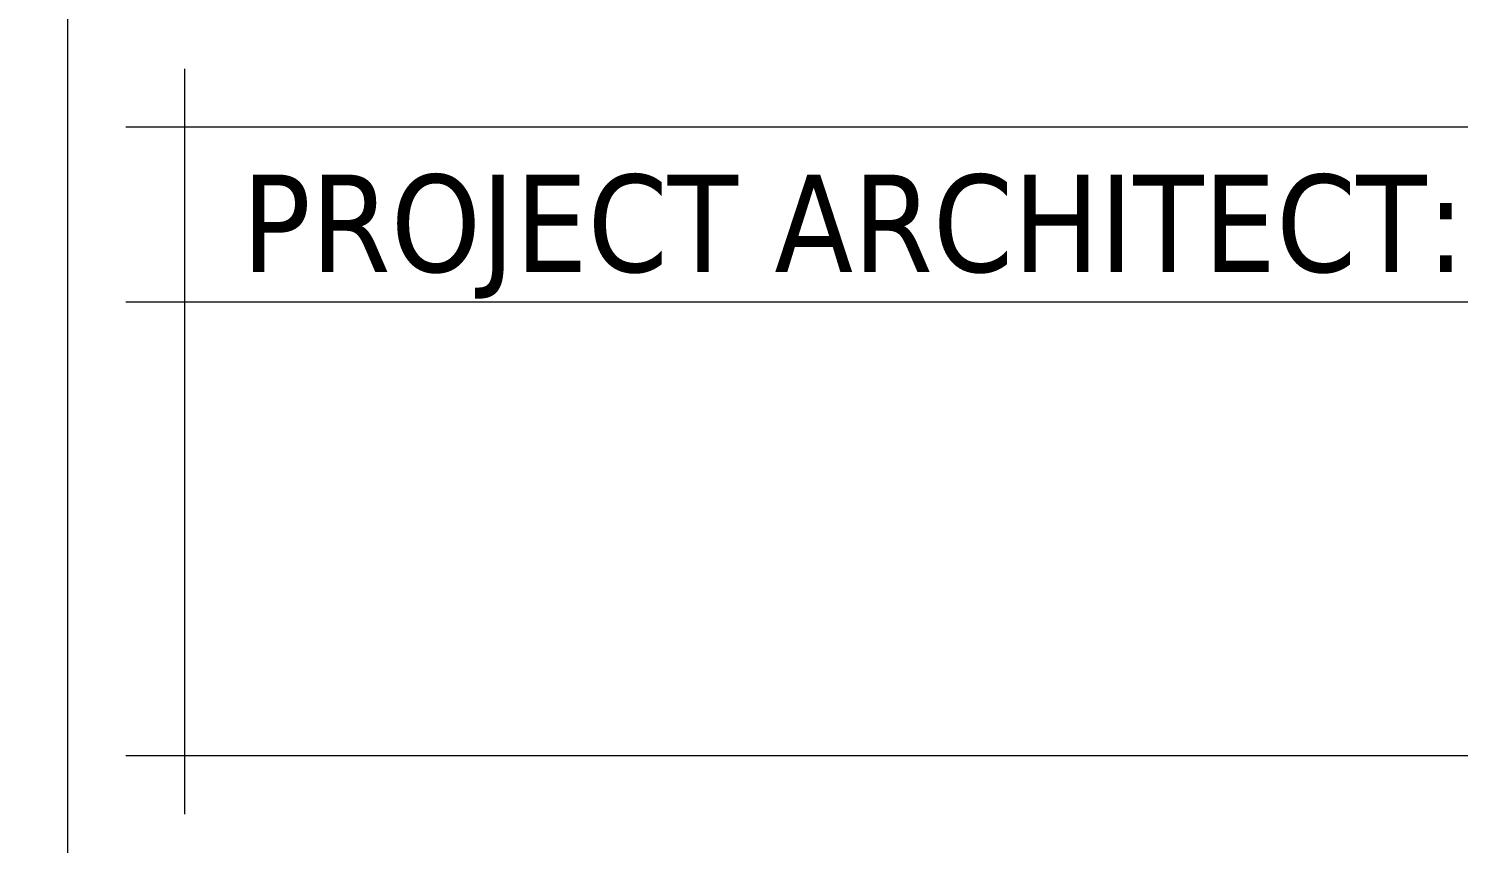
# Model space of a CAD drawing. Header units: inches. Extents: x 109699 to 44449955, y -10987 to 15824140.
# Drawn here: x 223346.9 to 223513.8, y -1576.5 to -1481.2 of the extents above; entities that cross this region are included whole.
import ezdxf

# ---------------------------------------------------------------- set-up
doc = ezdxf.new("R2010")
doc.units = ezdxf.units.IN
doc.header["$LTSCALE"] = 5
doc.header["$MEASUREMENT"] = 0
for name, color, linetype, lineweight in [('cloumn', 253, 'Continuous', 60), ('collum', 8, 'Continuous', 70), ('Title box', 7, 'Continuous', 9)]:
    doc.layers.add(name, color=color, linetype=linetype, lineweight=lineweight)
doc.styles.add('DIM', font='tahoma.ttf')

# ---------------------------------------------------------------- blocks, each defined once
blk = doc.blocks.new('s 1')
at = {"layer": 'Title box', "elevation": -0.1}
blk.add_lwpolyline([(180078.05, -28775.1), (180453.05, -28775.1), (180453.05, -26481.35), (180078.05, -26481.35)], close=True, dxfattribs=at)
for points in [[(180096.8, -27180.42), (180096.8, -27300.11)], [(180443.68, -27189.8), (180087.43, -27189.8)], [(180443.68, -27217.92), (180087.43, -27217.92)], [(180443.68, -27290.73), (180087.43, -27290.73)]]:
    blk.add_lwpolyline(points, dxfattribs=at)
at = {"layer": 'Title box', "insert": (180105.98, -27197.41, -0.1), "char_height": 15.625, "width": 229.3841, "attachment_point": 1, "style": 'DIM'}
blk.add_mtext('PROJECT ARCHITECT:', dxfattribs=at)

msp = doc.modelspace()

# ---------------------------------------------------------------- linework, layer by layer
at = {"layer": 'cloumn', "ltscale": 0.5}
msp.add_circle((222440.16, -2795.27), 2395.67, dxfattribs=at)

# ---------------------------------------------------------------- block references
at = {"layer": 'collum', "color": 0, "xscale": 0.7278336000000003, "yscale": 0.7278336000000003, "zscale": 0.7278336000000003}
msp.add_blockref('s 1', (92284.56, 18296.89, 0.08), dxfattribs=at)

doc.saveas('drawing.dxf')
